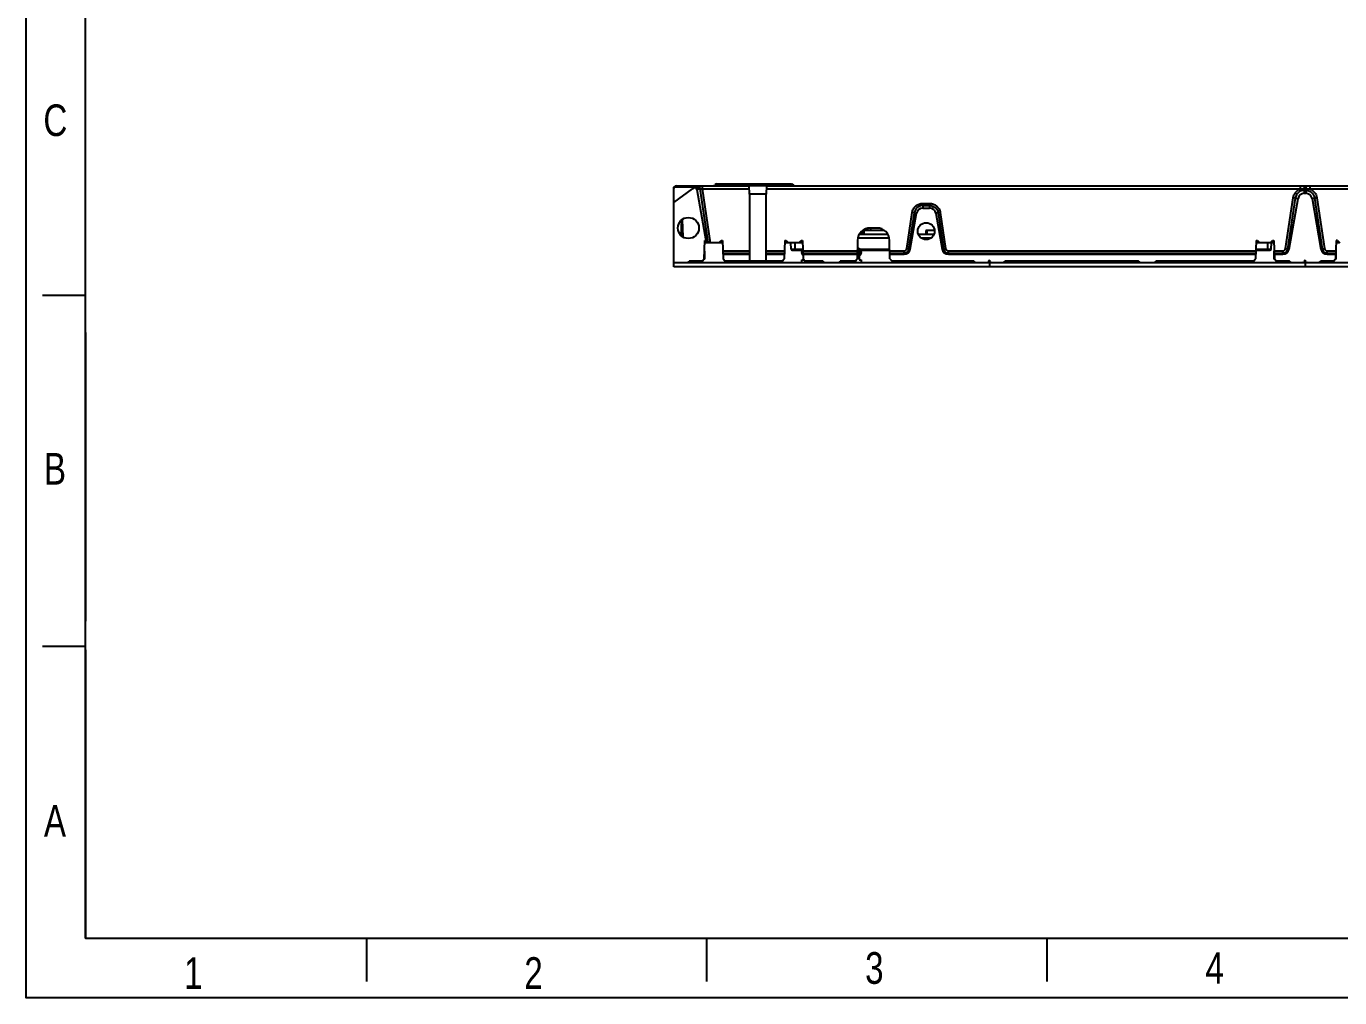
# Model space of a CAD drawing. Header units: millimetres. Extents: x 7531 to 19147, y 2539 to 6525.
# Drawn here: x 7531 to 8155, y 2539 to 3001 of the extents above; entities that cross this region are included whole.
import ezdxf

# ---------------------------------------------------------------- set-up
doc = ezdxf.new("R2010")
doc.units = ezdxf.units.MM
doc.layers.add('02___PRT_ALL_AXES', color=7, linetype='Continuous')
doc.layers.add('BOARD_OUTLINE_00', color=7, linetype='Continuous')
doc.styles.add('CKSTANDARD', font='arial.ttf')
doc.styles.add('Roamns', font='romans.shx')

# ---------------------------------------------------------------- blocks, each defined once
blk = doc.blocks.new('standard template')
for p, q in [((456, 11245), (54, 11245)), ((456, 10901), (456, 8211)), ((456, 8211), (456, 10446)), ((456, 6313), (456, 10291)), ((456, 7973), (54, 7973)), ((456, 7944), (456, 5254)), ((456, 5254), (37409, 5254)), ((3074, 5254), (3074, 4851)), ((6246, 4851), (6246, 5254)), ((9418, 4851), (9418, 5254))]:
    blk.add_line(p, q)
blk.add_lwpolyline([(37963, 4700), (-97, 4700), (-97, 30879), (37963, 30879)], close=True)
at = {"color": 7}
for points in [[(456, 6674), (456, 5964), (456, 5254), (456, 30226), (37409, 30226), (37409, 5254)], [(456, 9631), (456, 8921), (456, 8211)]]:
    blk.add_lwpolyline(points, dxfattribs=at)
at = {"style": 'CKSTANDARD', "width": 0.75}
for s, p in [('C', (62, 12732)), ('B', (67, 9483)), ('A', (67, 6202)), ('1', (1373, 4783)), ('2', (4545, 4783)), ('3', (7722, 4830)), ('4', (10894, 4830))]:
    blk.add_text(s, height=295, dxfattribs=at).set_placement(p)
at = {"style": 'Roamns'}
for tag, p in [('PAGE_NAME', (27466, 7594)), ('PROJECT_NAME', (27466, 6884)), ('DRAWN_NAME', (27466, 6174)), ('VERSION', (34241, 6174)), ('SELECT_DATA', (27466, 5464)), ('PAGE_NUMBER', (34241, 5464))]:
    blk.add_attdef(tag, p, '', height=285, dxfattribs=at)

msp = doc.modelspace()

# ---------------------------------------------------------------- linework, layer by layer
at = {"color": 7, "linetype": 'Continuous'}
for p, q in [((7838.63657, 2923.63619), (7839.18687, 2924.33609)), ((7838.63657, 2924.00715), (7838.79021, 2924.20256)), ((7838.63657, 2888.27543), (7838.63657, 2924.00701)), ((7838.63657, 2916.83028), (7847.61629, 2923.45511)), ((7839.18687, 2924.33609), (7848.17078, 2924.33609)), ((7839.96938, 2924.77543), (7874.55257, 2924.77543)), ((7847.61629, 2923.45511), (7848.17078, 2924.33609)), ((7848.17078, 2924.33609), (7848.31352, 2924.34264)), ((7849.71671, 2923.01297), (7849.99783, 2923.45961)), ((7849.71671, 2923.01297), (7853.99044, 2898.77543)), ((7849.99783, 2923.45961), (7851.04082, 2923.45961)), ((7851.04082, 2923.45961), (7854.84397, 2898.0608)), ((7852.12877, 2924.77543), (7852.12877, 2923.3147)), ((7852.12877, 2923.3147), (7855.95295, 2897.77543)), ((7852.12877, 2923.3147), (7874.57874, 2923.3147)), ((7857.96315, 2924.77543), (7858.21815, 2925.32228)), ((7858.92946, 2925.77543), (7858.21815, 2925.32228)), ((7858.21815, 2925.32228), (7895.41285, 2925.32228)), ((7858.93041, 2925.77543), (7894.70059, 2925.77543)), ((7859.41775, 2924.77543), (7859.59806, 2925.32228)), ((7860.10104, 2925.77543), (7859.59806, 2925.32228)), ((7862.5642, 2924.77543), (7862.74451, 2925.32228)), ((7863.24748, 2925.77543), (7862.74451, 2925.32228)), ((7865.72236, 2925.77543), (7865.72236, 2924.77543)), ((7874.63657, 2920.77543), (7874.5842, 2924.77543)), ((7882.68893, 2924.77543), (7874.5842, 2924.77543)), ((7882.68893, 2924.77543), (7882.63657, 2920.77543)), ((7882.69439, 2923.3147), (8136.33255, 2923.3147)), ((7882.72057, 2924.77543), (8394.55257, 2924.77543)), ((7890.70154, 2925.77543), (7890.70154, 2924.77543)), ((7894.70154, 2925.77543), (7895.41285, 2925.32228)), ((7895.66785, 2924.77543), (7895.41285, 2925.32228)), ((8136.33255, 2924.77543), (8136.33255, 2923.3147)), ((8138.26735, 2924.77543), (8138.26735, 2921.27543)), ((8138.26735, 2923.49753), (8139.00579, 2923.49753)), ((8138.26735, 2922.65897), (8139.00579, 2922.65897)), ((8138.26735, 2921.27543), (8139.00579, 2921.27543)), ((8139.00579, 2924.77543), (8139.00579, 2921.27543)), ((8140.94067, 2924.77543), (8140.94067, 2923.3147)), ((8140.94067, 2923.3147), (8394.57874, 2923.3147)), ((7874.63657, 2920.77543), (7874.63657, 2889.07543)), ((7882.63657, 2920.77543), (7874.63657, 2920.77543)), ((7882.63657, 2889.07543), (7882.63657, 2920.77543)), ((7957.03306, 2916.49214), (7957.03306, 2914.27543)), ((7957.03306, 2916.49214), (7960.24008, 2916.49214)), ((7957.03306, 2915.47074), (7960.24008, 2915.47074)), ((7960.24008, 2916.49214), (7960.24008, 2914.27543)), ((8129.406, 2895.00928), (8133.0224, 2919.16099)), ((8130.45054, 2894.86437), (8134.06695, 2919.01608)), ((8131.07369, 2894.75449), (8135.31293, 2918.79638)), ((8134.06695, 2919.01608), (8135.31293, 2918.79638)), ((8143.20619, 2919.01608), (8141.96021, 2918.79638)), ((8141.96021, 2918.79638), (8146.19944, 2894.75449)), ((8143.20619, 2919.01608), (8146.82259, 2894.86437)), ((8144.25073, 2919.16099), (8147.86714, 2895.00928)), ((7949.406, 2895.00928), (7951.96946, 2912.12902)), ((7950.45054, 2894.86437), (7953.014, 2911.9841)), ((7951.07369, 2894.75449), (7954.07864, 2911.79638)), ((7953.014, 2911.9841), (7954.07864, 2911.79638)), ((7957.03306, 2914.27543), (7960.24008, 2914.27543)), ((7964.25913, 2911.9841), (7963.1945, 2911.79638)), ((7963.1945, 2911.79638), (7966.19944, 2894.75449)), ((7964.25913, 2911.9841), (7966.82259, 2894.86437)), ((7965.30368, 2912.12902), (7967.86714, 2895.00928)), ((7928.13739, 2901.62543), (7928.13739, 2903.33206)), ((7938.76885, 2903.62543), (7928.50429, 2903.62543)), ((7929.13739, 2901.62543), (7929.13739, 2903.62543)), ((7930.88739, 2903.62543), (7930.88739, 2904.65992)), ((7935.24039, 2904.77543), (7932.03275, 2904.77543)), ((7932.38739, 2903.62543), (7932.38739, 2904.77543)), ((7958.53739, 2903.62543), (7958.53739, 2901.62543)), ((7962.61441, 2903.62543), (7958.53739, 2903.62543)), ((7959.03739, 2901.62543), (7959.03739, 2903.62543)), ((7853.15874, 2890.07509), (7853.38657, 2898.77543)), ((7855.02175, 2897.77543), (7853.36038, 2897.77543)), ((7853.38657, 2898.77543), (7854.11038, 2898.77543)), ((7854.11038, 2898.77543), (7855.13691, 2897.77543)), ((7854.51407, 2897.77543), (7854.49931, 2898.39656)), ((7860.13623, 2897.77543), (7855.13691, 2897.77543)), ((7861.63488, 2897.77543), (7860.13657, 2897.77543)), ((7860.13658, 2897.77577), (7861.16275, 2898.77543)), ((7861.16275, 2898.77543), (7861.88657, 2898.77543)), ((7861.63488, 2898.27543), (7861.88657, 2898.27543)), ((7861.88657, 2898.77543), (7862.1144, 2890.07509)), ((7891.38657, 2898.77543), (7891.15874, 2890.07509)), ((7891.38657, 2898.77543), (7892.11038, 2898.77543)), ((7893.13657, 2897.77543), (7891.63825, 2897.77543)), ((7892.11038, 2898.77543), (7893.13656, 2897.77577)), ((7898.13623, 2897.77543), (7893.13691, 2897.77543)), ((7894.4157, 2894.69926), (7894.25449, 2897.77543)), ((7896.13657, 2897.77543), (7896.13657, 2894.22543)), ((7899.63656, 2897.77543), (7898.13657, 2897.77543)), ((7898.13658, 2897.77577), (7899.16275, 2898.77543)), ((7898.63642, 2897.77543), (7898.64951, 2898.27545)), ((7899.16275, 2898.77543), (7899.88657, 2898.77543)), ((7899.88657, 2898.77543), (7900.1144, 2890.07509)), ((7926.03367, 2898.88015), (7925.87998, 2890.07528)), ((7941.10358, 2900.02543), (7926.16956, 2900.02543)), ((7940.51037, 2901.62543), (7926.76277, 2901.62543)), ((7941.39316, 2890.07528), (7941.23947, 2898.88015)), ((7962.27304, 2901.62543), (7955.0001, 2901.62543)), ((7960.96062, 2900.02543), (7956.31251, 2900.02543)), ((8115.38657, 2898.77543), (8115.15874, 2890.07509)), ((8115.38657, 2898.77543), (8116.11038, 2898.77543)), ((8116.91322, 2897.77543), (8115.63666, 2897.77543)), ((8116.11038, 2898.77543), (8117.13656, 2897.77577)), ((8116.62363, 2898.27545), (8116.63672, 2897.77543)), ((8122.13623, 2897.77543), (8117.13691, 2897.77543)), ((8120.76157, 2897.77543), (8120.76157, 2894.22543)), ((8123.6365, 2897.77543), (8122.13657, 2897.77543)), ((8122.13658, 2897.77577), (8123.16275, 2898.77543)), ((8122.48244, 2894.69926), (8122.64363, 2897.77505)), ((8122.63642, 2897.77543), (8122.64951, 2898.27545)), ((8123.16275, 2898.77543), (8123.88657, 2898.77543)), ((8123.88657, 2898.77543), (8124.1144, 2890.07509)), ((8153.38657, 2898.77543), (8153.15874, 2890.07509)), ((8154.11038, 2898.77543), (8153.38657, 2898.77543)), ((8154.92789, 2897.77543), (8153.63727, 2897.77543)), ((8154.11038, 2898.77543), (8155.13656, 2897.77577)), ((8154.82892, 2898.07546), (8154.83667, 2897.77543)), ((7852.13257, 2889.07543), (7853.15874, 2890.07509)), ((7853.51157, 2889.97543), (7853.05644, 2889.97543)), ((7853.25564, 2893.77543), (7853.51157, 2893.77543)), ((7853.51157, 2889.97543), (7853.51157, 2893.77543)), ((7862.01422, 2893.90056), (7874.59219, 2893.90056)), ((7862.04097, 2892.87916), (7874.59985, 2892.87916)), ((7862.05678, 2892.27543), (7874.61039, 2892.27543)), ((7862.1144, 2890.07509), (7863.14057, 2889.07543)), ((7882.66275, 2892.27543), (7891.21636, 2892.27543)), ((7882.67329, 2892.87916), (7891.23217, 2892.87916)), ((7882.68095, 2893.90056), (7891.25892, 2893.90056)), ((7890.13257, 2889.07543), (7891.15874, 2890.07509)), ((7894.4157, 2894.69926), (7899.99331, 2894.69926)), ((7894.91502, 2894.22543), (7900.00572, 2894.22543)), ((7899.43657, 2893.41543), (7899.43657, 2893.21543)), ((7899.73657, 2893.41543), (7899.43657, 2893.41543)), ((7899.43657, 2893.21543), (7899.73657, 2892.66543)), ((7899.73657, 2892.17543), (7899.73657, 2894.22543)), ((7899.73657, 2893.82543), (7900.01619, 2893.82543)), ((7900.04657, 2892.66543), (7899.73657, 2892.66543)), ((7899.73657, 2892.17543), (7900.06808, 2891.84392)), ((7900.01422, 2893.90056), (7925.94675, 2893.90056)), ((7900.04097, 2892.87916), (7925.92892, 2892.87916)), ((7900.05678, 2892.27543), (7925.91838, 2892.27543)), ((7900.1144, 2890.07509), (7901.14057, 2889.07543)), ((7924.86252, 2889.07543), (7925.87998, 2890.07528)), ((7925.969, 2895.17543), (7926.83657, 2895.17543)), ((7926.83657, 2895.17543), (7926.83657, 2889.69543)), ((7926.83657, 2894.69926), (7941.31245, 2894.69926)), ((7926.83657, 2894.22543), (7941.32072, 2894.22543)), ((7926.83657, 2893.82543), (7927.53657, 2893.82543)), ((7927.53657, 2892.66543), (7926.83657, 2892.66543)), ((7926.83657, 2891.67543), (7927.03657, 2891.67543)), ((7927.03657, 2891.67543), (7927.53657, 2892.17543)), ((7927.53657, 2894.22543), (7927.53657, 2892.17543)), ((7927.53657, 2893.41543), (7927.83657, 2893.41543)), ((7927.53657, 2892.66543), (7927.83657, 2893.21543)), ((7927.83657, 2893.21543), (7927.83657, 2893.41543)), ((7941.32639, 2893.90056), (7948.11927, 2893.90056)), ((7941.34422, 2892.87916), (7948.11927, 2892.87916)), ((7941.35476, 2892.27543), (7948.11927, 2892.27543)), ((7941.39316, 2890.07528), (7942.41061, 2889.07543)), ((7948.11927, 2892.27543), (7948.11927, 2893.90056)), ((7951.07369, 2894.75449), (7950.45054, 2894.86437)), ((7966.19944, 2894.75449), (7966.82259, 2894.86437)), ((7969.15387, 2892.27543), (7969.15387, 2893.90056)), ((7969.15387, 2893.90056), (8115.25892, 2893.90056)), ((7969.15387, 2892.87916), (8115.23217, 2892.87916)), ((7969.15387, 2892.27543), (8115.21636, 2892.27543)), ((8114.13257, 2889.07543), (8115.15874, 2890.07509)), ((8115.26742, 2894.22543), (8121.98312, 2894.22543)), ((8115.27983, 2894.69926), (8122.48244, 2894.69926)), ((8123.76157, 2893.77543), (8123.76157, 2889.97543)), ((8123.76161, 2893.77543), (8124.0175, 2893.77543)), ((8124.2167, 2889.97543), (8123.76161, 2889.97543)), ((8124.01422, 2893.90056), (8128.11927, 2893.90056)), ((8124.04097, 2892.87916), (8128.11927, 2892.87916)), ((8124.05678, 2892.27543), (8128.11927, 2892.27543)), ((8124.1144, 2890.07509), (8125.14057, 2889.07543)), ((8128.11927, 2892.27543), (8128.11927, 2893.90056)), ((8131.07369, 2894.75449), (8130.45054, 2894.86437)), ((8146.19944, 2894.75449), (8146.82259, 2894.86437)), ((8149.15387, 2893.90056), (8153.25892, 2893.90056)), ((8149.15387, 2892.27543), (8149.15387, 2893.90056)), ((8149.15387, 2892.87916), (8153.23217, 2892.87916)), ((8149.15387, 2892.27543), (8153.21636, 2892.27543)), ((8152.13257, 2889.07543), (8153.15874, 2890.07509)), ((8153.51157, 2889.97543), (8153.05644, 2889.97543)), ((8153.25564, 2893.77543), (8153.51157, 2893.77543)), ((8153.51157, 2889.97543), (8153.51157, 2893.77543)), ((7845.13657, 2888.27543), (7838.63657, 2888.27543)), ((8438.63657, 2886.37543), (7838.63657, 2886.37543)), ((7845.13657, 2888.27543), (7845.93657, 2889.07543)), ((7852.13257, 2889.07543), (7845.93657, 2889.07543)), ((7850.64175, 2888.37543), (7910.28657, 2888.37543)), ((7874.61039, 2889.07543), (7863.14057, 2889.07543)), ((7882.63657, 2889.07543), (7874.63657, 2889.07543)), ((7890.13257, 2889.07543), (7882.66275, 2889.07543)), ((7899.46657, 2888.37543), (7899.46657, 2889.69543)), ((7899.46657, 2889.69543), (7900.43657, 2889.69543)), ((7909.58657, 2889.07543), (7901.14057, 2889.07543)), ((7901.80657, 2888.47543), (7901.70657, 2888.37543)), ((7901.80657, 2888.67543), (7901.80657, 2888.47543)), ((7902.26657, 2888.67543), (7901.80657, 2888.67543)), ((7901.91657, 2888.67543), (7901.91657, 2888.37543)), ((7902.15657, 2888.62543), (7901.91657, 2888.62543)), ((7902.15657, 2888.37543), (7902.15657, 2888.67543)), ((7902.26657, 2888.47543), (7902.26657, 2888.67543)), ((7902.36657, 2888.37543), (7902.26657, 2888.47543)), ((7902.60657, 2888.47543), (7902.50657, 2888.37543)), ((7902.60657, 2888.67543), (7902.60657, 2888.47543)), ((7903.06657, 2888.67543), (7902.60657, 2888.67543)), ((7902.71657, 2888.67543), (7902.71657, 2888.37543)), ((7902.95657, 2888.62543), (7902.71657, 2888.62543)), ((7902.95657, 2888.37543), (7902.95657, 2888.67543)), ((7903.06657, 2888.47543), (7903.06657, 2888.67543)), ((7903.16657, 2888.37543), (7903.06657, 2888.47543)), ((7903.40657, 2888.47543), (7903.30657, 2888.37543)), ((7903.40657, 2888.67543), (7903.40657, 2888.47543)), ((7903.86657, 2888.67543), (7903.40657, 2888.67543)), ((7903.51657, 2888.67543), (7903.51657, 2888.37543)), ((7903.75657, 2888.62543), (7903.51657, 2888.62543)), ((7903.75657, 2888.37543), (7903.75657, 2888.67543)), ((7903.86657, 2888.47543), (7903.86657, 2888.67543)), ((7903.96657, 2888.37543), (7903.86657, 2888.47543)), ((7904.20657, 2888.47543), (7904.10657, 2888.37543)), ((7904.20657, 2888.67543), (7904.20657, 2888.47543)), ((7904.66657, 2888.67543), (7904.20657, 2888.67543)), ((7904.31657, 2888.67543), (7904.31657, 2888.37543)), ((7904.55657, 2888.62543), (7904.31657, 2888.62543)), ((7904.55657, 2888.37543), (7904.55657, 2888.67543)), ((7904.66657, 2888.47543), (7904.66657, 2888.67543)), ((7904.76657, 2888.37543), (7904.66657, 2888.47543)), ((7905.00657, 2888.47543), (7904.90657, 2888.37543)), ((7905.00657, 2888.67543), (7905.00657, 2888.47543)), ((7905.46657, 2888.67543), (7905.00657, 2888.67543)), ((7905.11657, 2888.67543), (7905.11657, 2888.37543)), ((7905.35657, 2888.62543), (7905.11657, 2888.62543)), ((7905.35657, 2888.37543), (7905.35657, 2888.67543)), ((7905.46657, 2888.47543), (7905.46657, 2888.67543)), ((7905.56657, 2888.37543), (7905.46657, 2888.47543)), ((7905.80657, 2888.47543), (7905.70657, 2888.37543)), ((7905.80657, 2888.67543), (7905.80657, 2888.47543)), ((7906.26657, 2888.67543), (7905.80657, 2888.67543)), ((7905.91657, 2888.67543), (7905.91657, 2888.37543)), ((7906.15657, 2888.62543), (7905.91657, 2888.62543)), ((7906.15657, 2888.37543), (7906.15657, 2888.67543)), ((7906.26657, 2888.47543), (7906.26657, 2888.67543)), ((7906.36657, 2888.37543), (7906.26657, 2888.47543)), ((7906.60657, 2888.47543), (7906.50657, 2888.37543)), ((7906.60657, 2888.67543), (7906.60657, 2888.47543)), ((7907.06657, 2888.67543), (7906.60657, 2888.67543)), ((7906.71657, 2888.67543), (7906.71657, 2888.37543)), ((7906.95657, 2888.62543), (7906.71657, 2888.62543)), ((7906.95657, 2888.37543), (7906.95657, 2888.67543)), ((7907.06657, 2888.47543), (7907.06657, 2888.67543)), ((7907.16657, 2888.37543), (7907.06657, 2888.47543)), ((7907.40657, 2888.47543), (7907.30657, 2888.37543)), ((7907.40657, 2888.67543), (7907.40657, 2888.47543)), ((7907.86657, 2888.67543), (7907.40657, 2888.67543)), ((7907.51657, 2888.67543), (7907.51657, 2888.37543)), ((7907.75657, 2888.62543), (7907.51657, 2888.62543)), ((7907.63657, 2888.37543), (7907.63657, 2888.27543)), ((7919.63657, 2888.27543), (7907.63657, 2888.27543)), ((7907.75657, 2888.37543), (7907.75657, 2888.67543)), ((7907.86657, 2888.47543), (7907.86657, 2888.67543)), ((7907.96657, 2888.37543), (7907.86657, 2888.47543)), ((7908.20657, 2888.47543), (7908.10657, 2888.37543)), ((7908.20657, 2888.67543), (7908.20657, 2888.47543)), ((7908.66657, 2888.67543), (7908.20657, 2888.67543)), ((7908.31657, 2888.67543), (7908.31657, 2888.37543)), ((7908.55657, 2888.62543), (7908.31657, 2888.62543)), ((7908.55657, 2888.37543), (7908.55657, 2888.67543)), ((7908.66657, 2888.47543), (7908.66657, 2888.67543)), ((7908.76657, 2888.37543), (7908.66657, 2888.47543)), ((7909.00657, 2888.47543), (7908.90657, 2888.37543)), ((7909.00657, 2888.67543), (7909.00657, 2888.47543)), ((7909.46657, 2888.67543), (7909.00657, 2888.67543)), ((7909.11657, 2888.67543), (7909.11657, 2888.37543)), ((7909.35657, 2888.62543), (7909.11657, 2888.62543)), ((7909.35657, 2888.37543), (7909.35657, 2888.67543)), ((7909.46657, 2888.47543), (7909.46657, 2888.67543)), ((7909.56657, 2888.37543), (7909.46657, 2888.47543)), ((7910.38657, 2888.27543), (7909.58657, 2889.07543)), ((7909.63657, 2888.37543), (7909.63657, 2888.27543)), ((7916.88657, 2888.27543), (7917.68657, 2889.07543)), ((7916.98657, 2888.37543), (7976.63139, 2888.37543)), ((7917.63657, 2888.37543), (7917.63657, 2888.27543)), ((7924.86252, 2889.07543), (7917.68657, 2889.07543)), ((7917.80657, 2888.47543), (7917.70657, 2888.37543)), ((7917.80657, 2888.67543), (7917.80657, 2888.47543)), ((7918.26657, 2888.67543), (7917.80657, 2888.67543)), ((7917.91657, 2888.67543), (7917.91657, 2888.37543)), ((7918.15657, 2888.62543), (7917.91657, 2888.62543)), ((7918.15657, 2888.37543), (7918.15657, 2888.67543)), ((7918.26657, 2888.47543), (7918.26657, 2888.67543)), ((7918.36657, 2888.37543), (7918.26657, 2888.47543)), ((7918.60657, 2888.47543), (7918.50657, 2888.37543)), ((7918.60657, 2888.67543), (7918.60657, 2888.47543)), ((7919.06657, 2888.67543), (7918.60657, 2888.67543)), ((7918.71657, 2888.67543), (7918.71657, 2888.37543)), ((7918.95657, 2888.62543), (7918.71657, 2888.62543)), ((7918.95657, 2888.37543), (7918.95657, 2888.67543)), ((7919.06657, 2888.47543), (7919.06657, 2888.67543)), ((7919.16657, 2888.37543), (7919.06657, 2888.47543)), ((7919.40657, 2888.47543), (7919.30657, 2888.37543)), ((7919.40657, 2888.67543), (7919.40657, 2888.47543)), ((7919.86657, 2888.67543), (7919.40657, 2888.67543)), ((7919.51657, 2888.67543), (7919.51657, 2888.37543)), ((7919.75657, 2888.62543), (7919.51657, 2888.62543)), ((7919.63657, 2888.37543), (7919.63657, 2888.27543)), ((7919.75657, 2888.37543), (7919.75657, 2888.67543)), ((7919.86657, 2888.47543), (7919.86657, 2888.67543)), ((7919.96657, 2888.37543), (7919.86657, 2888.47543)), ((7920.20657, 2888.47543), (7920.10657, 2888.37543)), ((7920.20657, 2888.67543), (7920.20657, 2888.47543)), ((7920.66657, 2888.67543), (7920.20657, 2888.67543)), ((7920.31657, 2888.67543), (7920.31657, 2888.37543)), ((7920.55657, 2888.62543), (7920.31657, 2888.62543)), ((7920.55657, 2888.37543), (7920.55657, 2888.67543)), ((7920.66657, 2888.47543), (7920.66657, 2888.67543)), ((7920.76657, 2888.37543), (7920.66657, 2888.47543)), ((7921.00657, 2888.47543), (7920.90657, 2888.37543)), ((7921.00657, 2888.67543), (7921.00657, 2888.47543)), ((7921.46657, 2888.67543), (7921.00657, 2888.67543)), ((7921.11657, 2888.67543), (7921.11657, 2888.37543)), ((7921.35657, 2888.62543), (7921.11657, 2888.62543)), ((7921.35657, 2888.37543), (7921.35657, 2888.67543)), ((7921.46657, 2888.47543), (7921.46657, 2888.67543)), ((7921.56657, 2888.37543), (7921.46657, 2888.47543)), ((7921.80657, 2888.47543), (7921.70657, 2888.37543)), ((7921.80657, 2888.67543), (7921.80657, 2888.47543)), ((7922.26657, 2888.67543), (7921.80657, 2888.67543)), ((7921.91657, 2888.67543), (7921.91657, 2888.37543)), ((7922.15657, 2888.62543), (7921.91657, 2888.62543)), ((7922.15657, 2888.37543), (7922.15657, 2888.67543)), ((7922.26657, 2888.47543), (7922.26657, 2888.67543)), ((7922.36657, 2888.37543), (7922.26657, 2888.47543)), ((7922.60657, 2888.47543), (7922.50657, 2888.37543)), ((7922.60657, 2888.67543), (7922.60657, 2888.47543)), ((7923.06657, 2888.67543), (7922.60657, 2888.67543)), ((7922.71657, 2888.67543), (7922.71657, 2888.37543)), ((7922.95657, 2888.62543), (7922.71657, 2888.62543)), ((7922.95657, 2888.37543), (7922.95657, 2888.67543)), ((7923.06657, 2888.47543), (7923.06657, 2888.67543)), ((7923.16657, 2888.37543), (7923.06657, 2888.47543)), ((7923.40657, 2888.47543), (7923.30657, 2888.37543)), ((7923.40657, 2888.67543), (7923.40657, 2888.47543)), ((7923.86657, 2888.67543), (7923.40657, 2888.67543)), ((7923.51657, 2888.67543), (7923.51657, 2888.37543)), ((7923.75657, 2888.62543), (7923.51657, 2888.62543)), ((7923.75657, 2888.37543), (7923.75657, 2888.67543)), ((7923.86657, 2888.47543), (7923.86657, 2888.67543)), ((7923.96657, 2888.37543), (7923.86657, 2888.47543)), ((7924.20657, 2888.47543), (7924.10657, 2888.37543)), ((7924.20657, 2888.67543), (7924.20657, 2888.47543)), ((7924.66657, 2888.67543), (7924.20657, 2888.67543)), ((7924.31657, 2888.67543), (7924.31657, 2888.37543)), ((7924.55657, 2888.62543), (7924.31657, 2888.62543)), ((7924.55657, 2888.37543), (7924.55657, 2888.67543)), ((7924.66657, 2888.47543), (7924.66657, 2888.67543)), ((7924.76657, 2888.37543), (7924.66657, 2888.47543)), ((7925.00657, 2888.47543), (7924.90657, 2888.37543)), ((7925.00657, 2888.67543), (7925.00657, 2888.47543)), ((7925.46657, 2888.67543), (7925.00657, 2888.67543)), ((7925.11657, 2888.67543), (7925.11657, 2888.37543)), ((7925.35657, 2888.62543), (7925.11657, 2888.62543)), ((7925.35657, 2888.37543), (7925.35657, 2888.67543)), ((7925.46657, 2888.47543), (7925.46657, 2888.67543)), ((7925.56657, 2888.37543), (7925.46657, 2888.47543)), ((7926.83657, 2889.69543), (7927.80657, 2889.69543)), ((7927.80657, 2889.69543), (7927.80657, 2888.37543)), ((7981.33657, 2889.07543), (7942.41061, 2889.07543)), ((7982.13657, 2888.27543), (7981.33657, 2889.07543)), ((7995.13657, 2888.27543), (7995.93657, 2889.07543)), ((8059.58657, 2889.07543), (7995.93657, 2889.07543)), ((8000.64175, 2888.37543), (8060.28657, 2888.37543)), ((8049.46657, 2888.37543), (8049.46657, 2889.07543)), ((8051.80657, 2888.47543), (8051.70657, 2888.37543)), ((8051.80657, 2888.67543), (8051.80657, 2888.47543)), ((8052.26657, 2888.67543), (8051.80657, 2888.67543)), ((8051.91657, 2888.67543), (8051.91657, 2888.37543)), ((8052.15657, 2888.62543), (8051.91657, 2888.62543)), ((8052.15657, 2888.37543), (8052.15657, 2888.67543)), ((8052.26657, 2888.47543), (8052.26657, 2888.67543)), ((8052.36657, 2888.37543), (8052.26657, 2888.47543)), ((8052.60657, 2888.47543), (8052.50657, 2888.37543)), ((8052.60657, 2888.67543), (8052.60657, 2888.47543)), ((8053.06657, 2888.67543), (8052.60657, 2888.67543)), ((8052.71657, 2888.67543), (8052.71657, 2888.37543)), ((8052.95657, 2888.62543), (8052.71657, 2888.62543)), ((8052.95657, 2888.37543), (8052.95657, 2888.67543)), ((8053.06657, 2888.47543), (8053.06657, 2888.67543)), ((8053.16657, 2888.37543), (8053.06657, 2888.47543)), ((8053.40657, 2888.47543), (8053.30657, 2888.37543)), ((8053.40657, 2888.67543), (8053.40657, 2888.47543)), ((8053.86657, 2888.67543), (8053.40657, 2888.67543)), ((8053.51657, 2888.67543), (8053.51657, 2888.37543)), ((8053.75657, 2888.62543), (8053.51657, 2888.62543)), ((8053.75657, 2888.37543), (8053.75657, 2888.67543)), ((8053.86657, 2888.47543), (8053.86657, 2888.67543)), ((8053.96657, 2888.37543), (8053.86657, 2888.47543)), ((8054.20657, 2888.47543), (8054.10657, 2888.37543)), ((8054.20657, 2888.67543), (8054.20657, 2888.47543)), ((8054.66657, 2888.67543), (8054.20657, 2888.67543)), ((8054.31657, 2888.67543), (8054.31657, 2888.37543)), ((8054.55657, 2888.62543), (8054.31657, 2888.62543)), ((8054.55657, 2888.37543), (8054.55657, 2888.67543)), ((8054.66657, 2888.47543), (8054.66657, 2888.67543)), ((8054.76657, 2888.37543), (8054.66657, 2888.47543)), ((8055.00657, 2888.47543), (8054.90657, 2888.37543)), ((8055.00657, 2888.67543), (8055.00657, 2888.47543)), ((8055.46657, 2888.67543), (8055.00657, 2888.67543)), ((8055.11657, 2888.67543), (8055.11657, 2888.37543)), ((8055.35657, 2888.62543), (8055.11657, 2888.62543)), ((8055.35657, 2888.37543), (8055.35657, 2888.67543)), ((8055.46657, 2888.47543), (8055.46657, 2888.67543)), ((8055.56657, 2888.37543), (8055.46657, 2888.47543)), ((8055.80657, 2888.47543), (8055.70657, 2888.37543)), ((8055.80657, 2888.67543), (8055.80657, 2888.47543)), ((8056.26657, 2888.67543), (8055.80657, 2888.67543)), ((8055.91657, 2888.67543), (8055.91657, 2888.37543)), ((8056.15657, 2888.62543), (8055.91657, 2888.62543)), ((8056.15657, 2888.37543), (8056.15657, 2888.67543)), ((8056.26657, 2888.47543), (8056.26657, 2888.67543)), ((8056.36657, 2888.37543), (8056.26657, 2888.47543)), ((8056.60657, 2888.47543), (8056.50657, 2888.37543)), ((8056.60657, 2888.67543), (8056.60657, 2888.47543)), ((8057.06657, 2888.67543), (8056.60657, 2888.67543)), ((8056.71657, 2888.67543), (8056.71657, 2888.37543)), ((8056.95657, 2888.62543), (8056.71657, 2888.62543)), ((8056.95657, 2888.37543), (8056.95657, 2888.67543)), ((8057.06657, 2888.47543), (8057.06657, 2888.67543)), ((8057.16657, 2888.37543), (8057.06657, 2888.47543)), ((8057.40657, 2888.47543), (8057.30657, 2888.37543)), ((8057.40657, 2888.67543), (8057.40657, 2888.47543)), ((8057.86657, 2888.67543), (8057.40657, 2888.67543)), ((8057.51657, 2888.67543), (8057.51657, 2888.37543)), ((8057.75657, 2888.62543), (8057.51657, 2888.62543)), ((8057.63657, 2888.37543), (8057.63657, 2888.27543)), ((8069.63657, 2888.27543), (8057.63657, 2888.27543)), ((8057.75657, 2888.37543), (8057.75657, 2888.67543)), ((8057.86657, 2888.47543), (8057.86657, 2888.67543)), ((8057.96657, 2888.37543), (8057.86657, 2888.47543)), ((8058.20657, 2888.47543), (8058.10657, 2888.37543)), ((8058.20657, 2888.67543), (8058.20657, 2888.47543)), ((8058.66657, 2888.67543), (8058.20657, 2888.67543)), ((8058.31657, 2888.67543), (8058.31657, 2888.37543)), ((8058.55657, 2888.62543), (8058.31657, 2888.62543)), ((8058.55657, 2888.37543), (8058.55657, 2888.67543)), ((8058.66657, 2888.47543), (8058.66657, 2888.67543)), ((8058.76657, 2888.37543), (8058.66657, 2888.47543)), ((8059.00657, 2888.47543), (8058.90657, 2888.37543)), ((8059.00657, 2888.67543), (8059.00657, 2888.47543)), ((8059.46657, 2888.67543), (8059.00657, 2888.67543)), ((8059.11657, 2888.67543), (8059.11657, 2888.37543)), ((8059.35657, 2888.62543), (8059.11657, 2888.62543)), ((8059.35657, 2888.37543), (8059.35657, 2888.67543)), ((8059.46657, 2888.47543), (8059.46657, 2888.67543)), ((8059.56657, 2888.37543), (8059.46657, 2888.47543)), ((8060.38657, 2888.27543), (8059.58657, 2889.07543)), ((8059.63657, 2888.37543), (8059.63657, 2888.27543)), ((8066.88657, 2888.27543), (8067.68657, 2889.07543)), ((8066.98657, 2888.37543), (8126.63139, 2888.37543)), ((8067.63657, 2888.37543), (8067.63657, 2888.27543)), ((8114.13257, 2889.07543), (8067.68657, 2889.07543)), ((8067.80657, 2888.47543), (8067.70657, 2888.37543)), ((8067.80657, 2888.67543), (8067.80657, 2888.47543)), ((8068.26657, 2888.67543), (8067.80657, 2888.67543)), ((8067.91657, 2888.67543), (8067.91657, 2888.37543)), ((8068.15657, 2888.62543), (8067.91657, 2888.62543)), ((8068.15657, 2888.37543), (8068.15657, 2888.67543)), ((8068.26657, 2888.47543), (8068.26657, 2888.67543)), ((8068.36657, 2888.37543), (8068.26657, 2888.47543)), ((8068.60657, 2888.47543), (8068.50657, 2888.37543)), ((8068.60657, 2888.67543), (8068.60657, 2888.47543)), ((8069.06657, 2888.67543), (8068.60657, 2888.67543)), ((8068.71657, 2888.67543), (8068.71657, 2888.37543)), ((8068.95657, 2888.62543), (8068.71657, 2888.62543)), ((8068.95657, 2888.37543), (8068.95657, 2888.67543)), ((8069.06657, 2888.47543), (8069.06657, 2888.67543)), ((8069.16657, 2888.37543), (8069.06657, 2888.47543)), ((8069.40657, 2888.47543), (8069.30657, 2888.37543)), ((8069.40657, 2888.67543), (8069.40657, 2888.47543)), ((8069.86657, 2888.67543), (8069.40657, 2888.67543)), ((8069.51657, 2888.67543), (8069.51657, 2888.37543)), ((8069.75657, 2888.62543), (8069.51657, 2888.62543)), ((8069.63657, 2888.37543), (8069.63657, 2888.27543)), ((8069.75657, 2888.37543), (8069.75657, 2888.67543)), ((8069.86657, 2888.47543), (8069.86657, 2888.67543)), ((8069.96657, 2888.37543), (8069.86657, 2888.47543)), ((8070.20657, 2888.47543), (8070.10657, 2888.37543)), ((8070.20657, 2888.67543), (8070.20657, 2888.47543)), ((8070.66657, 2888.67543), (8070.20657, 2888.67543)), ((8070.31657, 2888.67543), (8070.31657, 2888.37543)), ((8070.55657, 2888.62543), (8070.31657, 2888.62543)), ((8070.55657, 2888.37543), (8070.55657, 2888.67543)), ((8070.66657, 2888.47543), (8070.66657, 2888.67543)), ((8070.76657, 2888.37543), (8070.66657, 2888.47543)), ((8071.00657, 2888.47543), (8070.90657, 2888.37543)), ((8071.00657, 2888.67543), (8071.00657, 2888.47543)), ((8071.46657, 2888.67543), (8071.00657, 2888.67543)), ((8071.11657, 2888.67543), (8071.11657, 2888.37543)), ((8071.35657, 2888.62543), (8071.11657, 2888.62543)), ((8071.35657, 2888.37543), (8071.35657, 2888.67543)), ((8071.46657, 2888.47543), (8071.46657, 2888.67543)), ((8071.56657, 2888.37543), (8071.46657, 2888.47543)), ((8071.80657, 2888.47543), (8071.70657, 2888.37543)), ((8071.80657, 2888.67543), (8071.80657, 2888.47543)), ((8072.26657, 2888.67543), (8071.80657, 2888.67543)), ((8071.91657, 2888.67543), (8071.91657, 2888.37543)), ((8072.15657, 2888.62543), (8071.91657, 2888.62543)), ((8072.15657, 2888.37543), (8072.15657, 2888.67543)), ((8072.26657, 2888.47543), (8072.26657, 2888.67543)), ((8072.36657, 2888.37543), (8072.26657, 2888.47543)), ((8072.60657, 2888.47543), (8072.50657, 2888.37543)), ((8072.60657, 2888.67543), (8072.60657, 2888.47543)), ((8073.06657, 2888.67543), (8072.60657, 2888.67543)), ((8072.71657, 2888.67543), (8072.71657, 2888.37543)), ((8072.95657, 2888.62543), (8072.71657, 2888.62543)), ((8072.95657, 2888.37543), (8072.95657, 2888.67543)), ((8073.06657, 2888.47543), (8073.06657, 2888.67543)), ((8073.16657, 2888.37543), (8073.06657, 2888.47543)), ((8073.40657, 2888.47543), (8073.30657, 2888.37543)), ((8073.40657, 2888.67543), (8073.40657, 2888.47543)), ((8073.86657, 2888.67543), (8073.40657, 2888.67543)), ((8073.51657, 2888.67543), (8073.51657, 2888.37543)), ((8073.75657, 2888.62543), (8073.51657, 2888.62543)), ((8073.75657, 2888.37543), (8073.75657, 2888.67543)), ((8073.86657, 2888.47543), (8073.86657, 2888.67543)), ((8073.96657, 2888.37543), (8073.86657, 2888.47543)), ((8074.20657, 2888.47543), (8074.10657, 2888.37543)), ((8074.20657, 2888.67543), (8074.20657, 2888.47543)), ((8074.66657, 2888.67543), (8074.20657, 2888.67543)), ((8074.31657, 2888.67543), (8074.31657, 2888.37543)), ((8074.55657, 2888.62543), (8074.31657, 2888.62543)), ((8074.55657, 2888.37543), (8074.55657, 2888.67543)), ((8074.66657, 2888.47543), (8074.66657, 2888.67543)), ((8074.76657, 2888.37543), (8074.66657, 2888.47543)), ((8075.00657, 2888.47543), (8074.90657, 2888.37543)), ((8075.00657, 2888.67543), (8075.00657, 2888.47543)), ((8075.46657, 2888.67543), (8075.00657, 2888.67543)), ((8075.11657, 2888.67543), (8075.11657, 2888.37543)), ((8075.35657, 2888.62543), (8075.11657, 2888.62543)), ((8075.35657, 2888.37543), (8075.35657, 2888.67543)), ((8075.46657, 2888.47543), (8075.46657, 2888.67543)), ((8075.56657, 2888.37543), (8075.46657, 2888.47543)), ((8077.80657, 2889.07543), (8077.80657, 2888.37543)), ((8131.33657, 2889.07543), (8125.14057, 2889.07543)), ((8132.13657, 2888.27543), (8131.33657, 2889.07543)), ((8145.13657, 2888.27543), (8145.93657, 2889.07543)), ((8152.13257, 2889.07543), (8145.93657, 2889.07543)), ((8150.64175, 2888.37543), (8210.28657, 2888.37543))]:
    msp.add_line(p, q, dxfattribs=at)
for centre, radius, start, end in [((7839.96938, 2923.27543), 1.5, 90.00000002, 141.88539733), ((7840.25123, 2923.55157), 1.32224, 138.68742533, 143.60664535), ((8138.26797, 2918.41526), 4.24375, 90.00836821, 171.86089165), ((8138.26735, 2918.27543), 3, 90, 170), ((8139.00579, 2918.27543), 3, 10, 90), ((7957.03365, 2911.41041), 4.06036, 90.0083133, 171.87756345), ((7957.03306, 2911.27543), 3, 90, 170), ((7960.24008, 2911.27543), 3, 10, 90), ((7932.03275, 2898.77543), 6, 90, 179), ((7935.24039, 2898.77543), 6, 1, 90), ((7894.91502, 2894.72543), 0.5, 183, 270), ((7948.11927, 2895.27543), 3, 270, 350), ((7969.15387, 2895.27543), 3, 190, 270), ((8121.98312, 2894.72543), 0.5, 270, 357), ((8128.11927, 2895.27543), 3, 270, 350), ((8149.15387, 2895.27543), 3, 190, 270)]:
    msp.add_arc(centre, radius, start, end, dxfattribs=at)
msp.add_ellipse((7847.83084, 2921.49207), major_axis=(1.4332, 2.2771), ratio=0.557499819, start_param=-0.551472045, end_param=0.958200177, dxfattribs=at)
for points, knots in [([(7838.79012, 2924.20263), (7838.80378, 2924.21997), (7838.87206, 2924.28845), (7838.96946, 2924.32057), (7839.04245, 2924.33087)], [0, 0, 0, 0, 0.230468171, 1, 1, 1, 1]), ([(7848.17078, 2924.33609), (7848.26663, 2924.46602), (7848.49582, 2924.68662), (7848.80708, 2924.77543), (7848.95329, 2924.77543)], [0, 0, 0, 0, 0.524795284, 1, 1, 1, 1]), ([(7848.31352, 2924.34264), (7848.3916, 2924.34168), (7848.73573, 2924.30743), (7849.0653, 2924.17602), (7849.29694, 2924.04412)], [0, 0, 0, 0, 0.226570061, 1, 1, 1, 1]), ([(7848.95329, 2924.77543), (7849.12562, 2924.77543), (7849.50274, 2924.62926), (7849.72988, 2924.31219), (7849.81798, 2924.13063)], [0, 0, 0, 0, 0.460617887, 1, 1, 1, 1]), ([(7849.29694, 2924.04412), (7849.36536, 2924.00515), (7849.6236, 2923.84265), (7849.8557, 2923.63586), (7849.99783, 2923.45961)], [0, 0, 0, 0, 0.258023257, 1, 1, 1, 1]), ([(7849.81798, 2924.13063), (7849.84255, 2924.07998), (7849.93289, 2923.86574), (7849.98261, 2923.63495), (7849.99783, 2923.45961)], [0, 0, 0, 0, 0.242340487, 1, 1, 1, 1]), ([(7849.99628, 2924.77543), (7850.12454, 2924.77543), (7850.39831, 2924.69866), (7850.72713, 2924.40019), (7850.95409, 2923.96888), (7851.02563, 2923.6346), (7851.04082, 2923.45961)], [0, 0, 0, 0, 0.210835511, 0.445338611, 0.711275537, 1, 1, 1, 1]), ([(7851.04082, 2923.45961), (7851.11944, 2923.45034), (7851.48249, 2923.40504), (7851.84492, 2923.35494), (7852.12877, 2923.31468)], [0, 0, 0, 0, 0.216377457, 1, 1, 1, 1]), ([(8133.0224, 2919.16099), (8133.15829, 2920.06779), (8133.92201, 2921.84046), (8135.47959, 2922.98035), (8136.33255, 2923.3147)], [0, 0, 0, 0, 0.50021379, 1, 1, 1, 1]), ([(8139.00579, 2922.65897), (8139.50894, 2922.65893), (8140.52391, 2922.47629), (8141.84657, 2921.6885), (8142.81141, 2920.49045), (8143.13503, 2919.51303), (8143.20619, 2919.01608)], [0, 0, 0, 0, 0.250306929, 0.500366932, 0.750255908, 1, 1, 1, 1]), ([(8140.94067, 2923.3147), (8141.79429, 2922.98007), (8143.35169, 2921.83968), (8144.11505, 2920.06707), (8144.25073, 2919.16099)], [0, 0, 0, 0, 0.500188306, 1, 1, 1, 1]), ([(7951.96946, 2912.12902), (7952.05902, 2912.7267), (7952.45516, 2913.89998), (7953.62195, 2915.33417), (7955.21243, 2916.27441), (7956.42989, 2916.49213), (7957.03306, 2916.49214)], [0, 0, 0, 0, 0.250278346, 0.50030684, 0.750212128, 1, 1, 1, 1]), ([(7960.24008, 2916.49214), (7960.84462, 2916.49207), (7962.0639, 2916.27369), (7963.65471, 2915.33112), (7964.81916, 2913.89693), (7965.21438, 2912.72536), (7965.30368, 2912.12902)], [0, 0, 0, 0, 0.250354988, 0.500411521, 0.750286304, 1, 1, 1, 1]), ([(7960.24008, 2915.47074), (7960.72173, 2915.47069), (7961.69321, 2915.29585), (7962.95887, 2914.54153), (7963.88182, 2913.3949), (7964.19119, 2912.45959), (7964.25913, 2911.9841)], [0, 0, 0, 0, 0.2503804, 0.500447223, 0.75031269, 1, 1, 1, 1]), ([(8134.06695, 2919.01608), (8133.99217, 2919.0253), (8133.64352, 2919.07024), (8133.29553, 2919.12012), (8133.0224, 2919.16099)], [0, 0, 0, 0, 0.214360309, 1, 1, 1, 1]), ([(8143.20619, 2919.01608), (8143.28097, 2919.0253), (8143.62962, 2919.07024), (8143.9776, 2919.12012), (8144.25073, 2919.16099)], [0, 0, 0, 0, 0.214360333, 1, 1, 1, 1]), ([(7953.014, 2911.9841), (7952.93922, 2911.99333), (7952.59058, 2912.03826), (7952.24259, 2912.08815), (7951.96946, 2912.12902)], [0, 0, 0, 0, 0.214360313, 1, 1, 1, 1]), ([(7964.25913, 2911.9841), (7964.33392, 2911.99333), (7964.68256, 2912.03826), (7965.03055, 2912.08815), (7965.30368, 2912.12902)], [0, 0, 0, 0, 0.214360333, 1, 1, 1, 1]), ([(7948.11927, 2893.90056), (7948.42127, 2893.90056), (7949.04574, 2894.12647), (7949.36128, 2894.71067), (7949.406, 2895.00928)], [0, 0, 0, 0, 0.500049366, 1, 1, 1, 1]), ([(7948.11927, 2892.87916), (7948.66308, 2892.87916), (7949.78702, 2893.28222), (7950.36377, 2894.32755), (7950.45054, 2894.86437)], [0, 0, 0, 0, 0.500014743, 1, 1, 1, 1]), ([(7950.45054, 2894.86437), (7950.37576, 2894.87359), (7950.02712, 2894.91852), (7949.67913, 2894.96841), (7949.406, 2895.00928)], [0, 0, 0, 0, 0.214360333, 1, 1, 1, 1]), ([(7966.82259, 2894.86437), (7966.89738, 2894.87359), (7967.24602, 2894.91852), (7967.59401, 2894.96841), (7967.86714, 2895.00928)], [0, 0, 0, 0, 0.214360333, 1, 1, 1, 1]), ([(7966.82259, 2894.86437), (7966.90937, 2894.32754), (7967.48613, 2893.28221), (7968.61007, 2892.87916), (7969.15387, 2892.87916)], [0, 0, 0, 0, 0.499998043, 1, 1, 1, 1]), ([(7967.86714, 2895.00928), (7967.91186, 2894.71066), (7968.22741, 2894.12646), (7968.85187, 2893.90056), (7969.15387, 2893.90056)], [0, 0, 0, 0, 0.499963911, 1, 1, 1, 1]), ([(8128.11927, 2893.90056), (8128.42127, 2893.90056), (8129.04574, 2894.12647), (8129.36128, 2894.71067), (8129.406, 2895.00928)], [0, 0, 0, 0, 0.500049366, 1, 1, 1, 1]), ([(8128.11927, 2892.87916), (8128.66308, 2892.87916), (8129.78702, 2893.28222), (8130.36377, 2894.32755), (8130.45054, 2894.86437)], [0, 0, 0, 0, 0.500014743, 1, 1, 1, 1]), ([(8130.45054, 2894.86437), (8130.37576, 2894.87359), (8130.02712, 2894.91852), (8129.67913, 2894.96841), (8129.406, 2895.00928)], [0, 0, 0, 0, 0.214360333, 1, 1, 1, 1]), ([(8146.82259, 2894.86437), (8146.89738, 2894.87359), (8147.24602, 2894.91852), (8147.59401, 2894.96841), (8147.86714, 2895.00928)], [0, 0, 0, 0, 0.214360333, 1, 1, 1, 1]), ([(8146.82259, 2894.86437), (8146.90937, 2894.32754), (8147.48613, 2893.28221), (8148.61007, 2892.87916), (8149.15387, 2892.87916)], [0, 0, 0, 0, 0.499998043, 1, 1, 1, 1]), ([(8147.86714, 2895.00928), (8147.91186, 2894.71066), (8148.22741, 2894.12646), (8148.85187, 2893.90056), (8149.15387, 2893.90056)], [0, 0, 0, 0, 0.499963911, 1, 1, 1, 1])]:
    msp.add_open_spline(points, degree=3, knots=knots, dxfattribs=at)
for points in [[(7839.04245, 2924.33087), (7839.09015, 2924.3376), (7839.13877, 2924.33876), (7839.18687, 2924.33609)], [(7839.25806, 2924.42447), (7839.30603, 2924.479), (7839.35889, 2924.5297), (7839.41606, 2924.57447)], [(7839.41606, 2924.57447), (7839.47034, 2924.61698), (7839.52905, 2924.65449), (7839.59088, 2924.68499)], [(7839.59088, 2924.68499), (7839.70721, 2924.74237), (7839.83966, 2924.77543), (7839.96938, 2924.77543)], [(8136.33255, 2923.3147), (8136.96988, 2923.43074), (8137.61954, 2923.49753), (8138.26735, 2923.49753)], [(8139.00579, 2923.49753), (8139.65362, 2923.49751), (8140.30331, 2923.43072), (8140.94066, 2923.3147)]]:
    msp.add_open_spline(points, degree=3, dxfattribs=at)
at = {"layer": '02___PRT_ALL_AXES', "color": 7, "linetype": 'Continuous'}
for p, q in [((7842.26024, 2901.08756), (7842.52396, 2908.68845)), ((7842.60617, 2908.75245), (7843.01278, 2900.51918)), ((7861.67087, 2898.75769), (7861.63657, 2897.77543)), ((7891.60139, 2898.78293), (7891.63657, 2897.77543)), ((7899.67087, 2898.75769), (7899.63657, 2897.77543)), ((8115.60139, 2898.78293), (8115.63657, 2897.77543)), ((8123.67087, 2898.75769), (8123.63657, 2897.77543)), ((8153.60227, 2898.75769), (8153.63657, 2897.77543)), ((7838.63657, 2886.37543), (7838.63657, 2888.27543)), ((7850.64175, 2888.27543), (7838.63657, 2888.27543)), ((7850.64175, 2888.37543), (7845.23657, 2888.37543)), ((7849.14175, 2888.37543), (7849.14175, 2888.27543)), ((7850.64175, 2888.37543), (7850.64175, 2888.27543)), ((7852.01157, 2888.37543), (7852.01157, 2889.07543)), ((7909.63657, 2889.02543), (7909.63657, 2888.37543)), ((7917.63657, 2889.02543), (7917.63657, 2888.37543)), ((7975.26157, 2888.37543), (7975.26157, 2889.07543)), ((7976.63139, 2888.37543), (7976.63139, 2888.27543)), ((7982.03657, 2888.37543), (7976.63139, 2888.37543)), ((8000.64175, 2888.27543), (7976.63139, 2888.27543)), ((7978.13139, 2888.37543), (7978.13139, 2888.27543)), ((7987.98496, 2888.27543), (7988.15361, 2888.90484)), ((7989.28818, 2888.37543), (7987.98496, 2888.37543)), ((7988.63657, 2888.37543), (7988.63657, 2886.37543)), ((7989.11953, 2888.90484), (7989.28818, 2888.27543)), ((8000.64175, 2888.37543), (7995.23657, 2888.37543)), ((7999.14175, 2888.37543), (7999.14175, 2888.27543)), ((8000.64175, 2888.37543), (8000.64175, 2888.27543)), ((8002.01157, 2888.37543), (8002.01157, 2889.07543)), ((8059.63657, 2889.02543), (8059.63657, 2888.37543)), ((8067.63657, 2889.02543), (8067.63657, 2888.37543)), ((8125.26157, 2888.37543), (8125.26157, 2889.07543)), ((8126.63139, 2888.37543), (8126.63139, 2888.27543)), ((8132.03657, 2888.37543), (8126.63139, 2888.37543)), ((8150.64175, 2888.27543), (8126.63139, 2888.27543)), ((8128.13139, 2888.37543), (8128.13139, 2888.27543)), ((8137.98496, 2888.27543), (8138.15361, 2888.90484)), ((8139.28818, 2888.37543), (8137.98496, 2888.37543)), ((8138.63657, 2888.37543), (8138.63657, 2886.37543)), ((8139.11953, 2888.90484), (8139.28818, 2888.27543)), ((8150.64175, 2888.37543), (8145.23657, 2888.37543)), ((8149.14175, 2888.37543), (8149.14175, 2888.27543)), ((8150.64175, 2888.37543), (8150.64175, 2888.27543)), ((8152.01157, 2888.37543), (8152.01157, 2889.07543))]:
    msp.add_line(p, q, dxfattribs=at)
for centre, radius in [((7845.63657, 2904.77543), 5), ((7958.63657, 2903.27543), 4)]:
    msp.add_circle(centre, radius, dxfattribs=at)
for centre in [(7988.63657, 2888.77543), (8138.63657, 2888.77543)]:
    msp.add_arc(centre, 0.5, 15, 165, dxfattribs=at)
at = {"layer": 'BOARD_OUTLINE_00', "color": 3, "linetype": 'Continuous', "const_width": 0.05592}
for points in [[(7926.16956, 2900.02543), (7941.10358, 2900.02543)], [(7956.31251, 2900.02543), (7960.96062, 2900.02543)]]:
    msp.add_lwpolyline(points, dxfattribs=at)

# ---------------------------------------------------------------- block references
at = {"transparency": 33554595, "xscale": 0.05097615323888361, "yscale": 0.05097615323888361, "zscale": 0.05097615323888361}
msp.add_blockref('standard template', (7535.97138, 2299.44029), dxfattribs=at)

doc.saveas('drawing.dxf')
